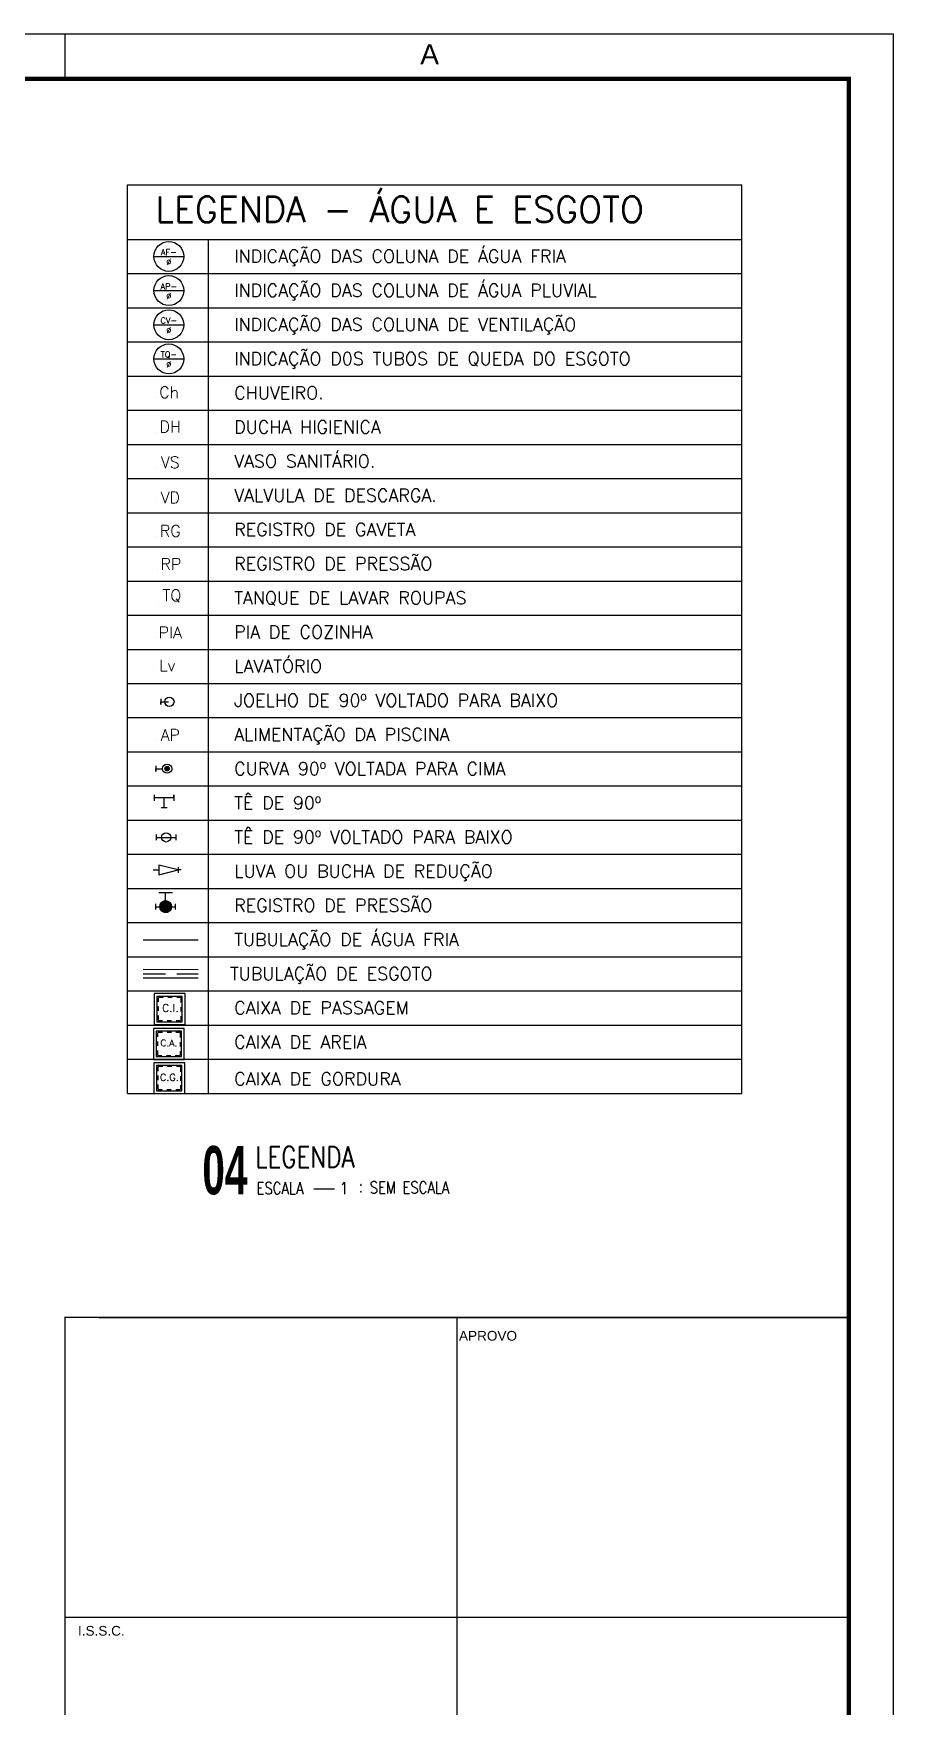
# Model space of a CAD drawing. Header units: millimetres. Extents: x 3923 to 4007, y 744 to 863.
# Drawn here: x 3987.92 to 4007.13, y 825.44 to 862.8 of the extents above; entities that cross this region are included whole.
import ezdxf
from ezdxf.enums import TextEntityAlignment as Align

# ---------------------------------------------------------------- set-up
doc = ezdxf.new("R2010")
doc.units = ezdxf.units.MM
doc.linetypes.add('HIDDEN', pattern=[0.375, 0.25, -0.125])
doc.linetypes.add('HIDDENX2', pattern=[0.75, 0.5, -0.25])
for name, color, linetype in [('A-PEN-Y', 2, 'Continuous'), ('Eixo', 4, 'HIDDENX2'), ('HIDROGRAFIA', 4, 'Continuous'), ("LINHA - PROJETU'S", 1, 'Continuous'), ("PRANCHA - PROJETU'S", 7, 'Continuous'), ('TUBULAÇÃO_ESGOTO', 5, 'Continuous'), ('TUBULAÇÃO_HIDRÁULICA', 5, 'Continuous'), ('TXT_0', 7, 'Continuous'), ('TXT_1', 2, 'Continuous'), ('TXT_2', 6, 'Continuous')]:
    doc.layers.add(name, color=color, linetype=linetype)
doc.styles.add('ADITIVOCAD', font='ROMANS.shx')
doc.styles.add('ARIAL', font='arial.ttf', dxfattribs={"height": 2})
doc.styles.add('R80', font='simplex.shx', dxfattribs={"height": 12})
doc.styles.add('REG140', font='romans.shx', dxfattribs={"width": 0.8, "height": 0.35})
doc.styles.add('REG80', font='romans.shx', dxfattribs={"width": 0.8, "height": 0.2})
doc.styles.add('SANSSERIF2', font='sanssb__.ttf', dxfattribs={"width": 0.8})
doc.styles.get("Standard").update_dxf_attribs({"font": 'arial.ttf'})

# ---------------------------------------------------------------- blocks, each defined once
blk = doc.blocks.new('ADFSGASDFG')
at = {"layer": "PRANCHA - PROJETU'S", "color": 1}
for p, q in [((360.678, 107.346), (276.578, 107.346)), ((360.678, 47.946), (360.678, 107.346))]:
    blk.add_line(p, q, dxfattribs=at)
at = {"layer": "PRANCHA - PROJETU'S", "color": 4, "const_width": 0.1}
blk.add_lwpolyline([(279.078, 106.346), (359.678, 106.346), (359.678, 48.946), (279.078, 48.946)], close=True, dxfattribs=at)
blk = doc.blocks.new('CRBODADOSÇ')
at = {"layer": "PRANCHA - PROJETU'S", "color": 3}
blk.add_line((164.825, 196.917), (165.288, 196.917), dxfattribs=at)
at = {"layer": "PRANCHA - PROJETU'S", "color": 3, "style": 'REG80', "width": 0.8}
for s, p in [('ESCALA', (163.548, 196.799)), ('1', (165.407, 196.799)), (':', (165.829, 196.842))]:
    blk.add_text(s, height=0.27, dxfattribs=at).set_placement(p)
at = {"layer": "PRANCHA - PROJETU'S", "color": 2, "style": 'REG140', "width": 0.8}
for tag, p in [('PROJETO', (163.521, 198.067)), ('DESENHO', (163.516, 197.395))]:
    blk.add_attdef(tag, p, '', height=0.472, dxfattribs=at)
at = {"layer": "PRANCHA - PROJETU'S", "style": 'SANSSERIF2', "width": 0.6}
blk.add_attdef('00', text='', height=1.08, dxfattribs=at).set_placement((162.84, 196.795), align=Align.CENTER)
at = {"layer": "PRANCHA - PROJETU'S", "color": 3, "style": 'REG80', "width": 0.8}
blk.add_attdef('ESCALA', (166.075, 196.813), '', height=0.27, dxfattribs=at)
blk = doc.blocks.new('Adh_Afn')
blk.add_line((-0.25, 0), (0.25, 0))
blk.add_circle((0, 0), 0.25)
at = {"flags": 8}
for tag, p in [('$AF', (0, 0.07)), ('$DIAM', (0, -0.091))]:
    blk.add_attdef(tag, text='', height=0.1, dxfattribs=at).set_placement(p, align=Align.MIDDLE)
blk = doc.blocks.new('ADH_HIUTILIZ1')
blk.add_line((0.12, 0), (0.12, 0))
at = {"flags": 8}
blk.add_attdef('$N', text='', height=0.09, dxfattribs=at).set_placement((0.226, 0.042), align=Align.MIDDLE)
blk = doc.blocks.new('Adh_cx_j90b')
blk.add_lwpolyline([(-0.068, 0.022), (-0.068, -0.022), (-0.068, 0), (-0.006, 0)])
blk.add_circle((0, 0), 0.0359)
blk = doc.blocks.new('Adh_cx_c90c')
h = blk.add_hatch()
h.set_pattern_fill('_U', color=256, scale=0.002, angle=45, style=0, double=1, pattern_type=0)
h.set_pattern_definition([(45, (-6.0733674, -5.0413484), (-0.00141421356, 0.00141421356), []), (135, (-6.0733674, -5.0413484), (-0.00141421356, -0.00141421356), [])])
h.paths.add_polyline_path([(-0.017, 0, 1), (0.017, 0, 1)])
blk.add_lwpolyline([(-0.088, 0.022), (-0.088, -0.023), (-0.088, 0), (-0.036, 0)])
for radius in [0.0359, 0.017]:
    blk.add_circle((0, 0), radius)
blk = doc.blocks.new('Adh_cx_te90')
for p, q in [((-0.075, -0.0225), (-0.075, 0.0225)), ((0.075, 0), (-0.075, 0)), ((0, -0.075), (0, 0)), ((0.075, 0), (0.075, 0.0225)), ((0.075, 0.0225), (0.075, -0.0225)), ((-0.0225, -0.075), (0.0225, -0.075))]:
    blk.add_line(p, q)
blk = doc.blocks.new('Adh_cx_te90b')
for p, q in [((-0.078, 0.0225), (-0.078, -0.0225)), ((-0.078, 0), (0.078, 0)), ((0.078, -0.0225), (0.078, 0.0225))]:
    blk.add_line(p, q)
blk.add_circle((0, 0), 0.0359)
blk = doc.blocks.new('Adh_cx_lvr')
for p, q in [((0, 0), (-0.15, 0.0375)), ((-0.15, 0.0375), (-0.15, -0.0375)), ((-0.15, -0.0375), (0, 0)), ((0, 0.0225), (0, -0.0225)), ((-0.195, 0), (-0.15, 0)), ((0.0225, 0), (0, 0))]:
    blk.add_line(p, q)
blk = doc.blocks.new('Adh_acs_rg')
h = blk.add_hatch()
h.set_pattern_fill('_U', color=256, scale=0.002, angle=45, style=0, double=1)
h.set_pattern_definition([(45, (-7.4131718, -5.1711377), (-0.00141421356, 0.00141421356), []), (135, (-7.4131718, -5.1711377), (-0.00141421356, -0.00141421356), [])])
h.paths.add_polyline_path([(-0.046, 0, 1), (0.046, 0, 1)])
for p, q in [((-0.078, 0.022), (-0.078, -0.022)), ((0.053, 0.108), (-0.053, 0.108)), ((0, 0.046), (0, 0.108)), ((0.078, -0.022), (0.078, 0.022)), ((-0.078, 0), (-0.046, 0)), ((0.046, 0), (0.078, 0))]:
    blk.add_line(p, q)
blk.add_circle((0, 0), 0.046)
blk = doc.blocks.new('Adhs_RefTbl')
at = {"color": 0, "linetype": 'ByBlock', "ltscale": 0.5}
blk.add_line((-0.321, 0), (0.321, 0), dxfattribs=at)
blk = doc.blocks.new('inp_cx')
for p, q in [((40, 40), (-40, 40)), ((-40, 40), (-40, -40)), ((40, -40), (40, 40)), ((-40, -40), (40, -40))]:
    blk.add_line(p, q)
at = {"color": 1, "linetype": 'Continuous', "ltscale": 0.5}
for p, q in [((33, 33), (-33, 33)), ((-33, 33), (-33, -33)), ((33, -33), (33, 33)), ((-33, -33), (33, -33))]:
    blk.add_line(p, q, dxfattribs=at)
at = {"color": 1, "linetype": 'HIDDEN', "ltscale": 0.5}
for p, q in [((30, 30), (-30, 30)), ((-30, 30), (-30, -30)), ((30, -30), (30, 30)), ((-30, -30), (30, -30))]:
    blk.add_line(p, q, dxfattribs=at)
at = {"style": 'R80'}
blk.add_text('C.I.', height=20.59, dxfattribs=at).set_placement((-19.6, -7.5))
blk = doc.blocks.new('_cxgordu')
for p, q in [((40, 40), (-40, 40)), ((-40, 40), (-40, -40)), ((40, -40), (40, 40)), ((-40, -40), (40, -40))]:
    blk.add_line(p, q)
at = {"color": 1, "linetype": 'Continuous', "ltscale": 0.5}
for p, q in [((33, 33), (-33, 33)), ((-33, 33), (-33, -33)), ((33, -33), (33, 33)), ((-33, -33), (33, -33))]:
    blk.add_line(p, q, dxfattribs=at)
at = {"color": 1, "linetype": 'HIDDEN', "ltscale": 0.5}
for p, q in [((30, 30), (-30, 30)), ((-30, 30), (-30, -30)), ((30, -30), (30, 30)), ((-30, -30), (30, -30))]:
    blk.add_line(p, q, dxfattribs=at)
at = {"style": 'R80'}
blk.add_text('C.G.', height=18.48, dxfattribs=at).set_placement((-24.3, -6.9))
blk = doc.blocks.new('_cxareia')
for p, q in [((40, 40), (-40, 40)), ((-40, 40), (-40, -40)), ((40, -40), (40, 40)), ((-40, -40), (40, -40))]:
    blk.add_line(p, q)
at = {"color": 1, "linetype": 'Continuous', "ltscale": 0.5}
for p, q in [((33, 33), (-33, 33)), ((-33, 33), (-33, -33)), ((33, -33), (33, 33)), ((-33, -33), (33, -33))]:
    blk.add_line(p, q, dxfattribs=at)
at = {"color": 1, "linetype": 'HIDDEN', "ltscale": 0.5}
for p, q in [((30, 30), (-30, 30)), ((-30, 30), (-30, -30)), ((30, -30), (30, 30)), ((-30, -30), (30, -30))]:
    blk.add_line(p, q, dxfattribs=at)
at = {"style": 'R80'}
blk.add_text('C.A.', height=17.28, dxfattribs=at).set_placement((-22, -6.1))

msp = doc.modelspace()

# ---------------------------------------------------------------- linework, layer by layer
at = {"color": 4}
msp.add_line((4006.129, 814.27), (4006.129, 834.004), dxfattribs=at)
at = {"layer": 'A-PEN-Y'}
msp.add_line((3989.38, 834.128), (4006.129, 834.128), dxfattribs=at)
at = {"layer": 'Eixo'}
msp.add_line((3990.373, 841.799), (3991.597, 841.798), dxfattribs=at)
at = {"layer": "LINHA - PROJETU'S", "color": 1, "const_width": 0.03}
for points in [[(3988.629, 862.786), (3988.629, 861.786)], [(3988.629, 814.474), (3988.629, 834.128), (4006.176, 834.128)], [(3997.379, 814.474), (3997.379, 834.128)], [(4006.129, 827.426), (3988.629, 827.426)]]:
    msp.add_lwpolyline(points, dxfattribs=at)
at = {"layer": "PRANCHA - PROJETU'S", "color": 1}
msp.add_lwpolyline([(4006.129, 839.536), (4006.129, 861.786), (3988.629, 861.786)], dxfattribs=at)
at = {"layer": 'TUBULAÇÃO_ESGOTO'}
for p, q in [((3991.597, 841.893), (3990.373, 841.894)), ((3991.597, 841.703), (3990.373, 841.704))]:
    msp.add_line(p, q, dxfattribs=at)
at = {"layer": 'TXT_1'}
for p, q in [((3990.02, 839.128), (3990.02, 859.424)), ((3990.02, 859.424), (4003.742, 859.424)), ((3990.02, 839.128), (3990.02, 859.424)), ((4003.742, 839.128), (4003.742, 859.424)), ((3990.02, 858.203), (4003.742, 858.203)), ((3991.832, 839.128), (3991.832, 858.203)), ((3990.02, 857.44), (4003.742, 857.44)), ((3990.02, 856.677), (4003.742, 856.677)), ((3990.02, 855.914), (4003.742, 855.914)), ((3990.02, 855.151), (4003.742, 855.151)), ((3990.02, 854.388), (4003.742, 854.388)), ((3990.02, 853.625), (4003.742, 853.625)), ((3990.02, 852.862), (4003.742, 852.862)), ((3990.02, 852.099), (4003.742, 852.099)), ((3990.02, 851.336), (4003.742, 851.336)), ((3990.02, 850.573), (4003.742, 850.573)), ((3990.02, 849.81), (4003.742, 849.81)), ((3990.02, 849.047), (4003.742, 849.047)), ((3990.02, 848.284), (4003.742, 848.284)), ((3990.02, 847.521), (4003.742, 847.521)), ((3990.02, 846.758), (4003.742, 846.758)), ((3990.02, 846.758), (4003.742, 846.758)), ((3990.02, 845.995), (4003.742, 845.995)), ((3990.02, 845.232), (4003.742, 845.232)), ((3990.02, 844.469), (4003.742, 844.469)), ((3990.02, 843.706), (4003.742, 843.706)), ((3990.02, 842.943), (4003.742, 842.943)), ((3990.02, 842.943), (4003.742, 842.943)), ((3990.02, 842.18), (4003.742, 842.18)), ((3990.02, 841.417), (4003.742, 841.417)), ((3990.02, 840.654), (4003.742, 840.654)), ((3990.02, 839.891), (4003.742, 839.891)), ((3990.02, 839.128), (4003.742, 839.128))]:
    msp.add_line(p, q, dxfattribs=at)

# ---------------------------------------------------------------- block references
at = {"layer": 'HIDROGRAFIA', "xscale": 0.008583775200052799, "yscale": 0.008583775199185364, "zscale": 0.008583775199171485}
for name, p in [('inp_cx', (3990.963, 841.014)), ('_cxareia', (3990.947, 840.234)), ('_cxgordu', (3990.956, 839.471))]:
    msp.add_blockref(name, p, dxfattribs=at)
at = {"layer": "PRANCHA - PROJETU'S", "color": 1}
msp.add_blockref('ADFSGASDFG', (3646.451, 755.44), dxfattribs=at)
at = {"layer": "PRANCHA - PROJETU'S"}
msp.add_blockref('CRBODADOSÇ', (3829.357, 640.08), dxfattribs=at).add_auto_attribs({'ESCALA': 'SEM ESCALA', 'DESENHO': 'LEGENDA', '00': '04'})
at = {"layer": 'TUBULAÇÃO_HIDRÁULICA', "xscale": 1.907505599815886, "yscale": 1.907505599815886, "zscale": 1.907505599815886}
msp.add_blockref('Adhs_RefTbl', (3990.985, 842.562), dxfattribs=at)
at = {"layer": 'TXT_1'}
ref = msp.add_blockref('Adh_Afn', (3990.945, 857.822), dxfattribs=dict(at, xscale=1.335253919870773, yscale=1.335253919870773, zscale=1.33525391987112))
ref.add_attrib('$AF', 'AF-', dxfattribs={"layer": '0', "height": 0.1335, "style": 'ADITIVOCAD', "flags": 8}).set_placement((3990.945, 857.915), align=Align.MIDDLE)
ref.add_attrib('$DIAM', '%%C', dxfattribs={"layer": '0', "height": 0.1335, "style": 'ADITIVOCAD', "flags": 8}).set_placement((3990.945, 857.7), align=Align.MIDDLE)
ref = msp.add_blockref('Adh_Afn', (3990.945, 857.059), dxfattribs=dict(at, xscale=1.335253919870773, yscale=1.335253919870773, zscale=1.33525391987112))
ref.add_attrib('$AF', 'AP-', dxfattribs={"layer": '0', "height": 0.1335, "style": 'ADITIVOCAD', "flags": 8}).set_placement((3990.945, 857.152), align=Align.MIDDLE)
ref.add_attrib('$DIAM', '%%C', dxfattribs={"layer": '0', "height": 0.1335, "style": 'ADITIVOCAD', "flags": 8}).set_placement((3990.945, 856.937), align=Align.MIDDLE)
ref = msp.add_blockref('Adh_Afn', (3990.945, 856.296), dxfattribs=dict(at, xscale=1.335253919870773, yscale=1.335253919870773, zscale=1.33525391987112))
ref.add_attrib('$AF', 'CV-', dxfattribs={"layer": '0', "height": 0.1335, "style": 'ADITIVOCAD', "flags": 8}).set_placement((3990.945, 856.389), align=Align.MIDDLE)
ref.add_attrib('$DIAM', '%%C', dxfattribs={"layer": '0', "height": 0.1335, "style": 'ADITIVOCAD', "flags": 8}).set_placement((3990.945, 856.174), align=Align.MIDDLE)
ref = msp.add_blockref('Adh_Afn', (3990.945, 855.533), dxfattribs=dict(at, xscale=1.335253919870773, yscale=1.335253919870773, zscale=1.33525391987112))
ref.add_attrib('$AF', 'TQ-', dxfattribs={"layer": '0', "height": 0.1335, "style": 'ADITIVOCAD', "flags": 8}).set_placement((3990.945, 855.626), align=Align.MIDDLE)
ref.add_attrib('$DIAM', '%%C', dxfattribs={"layer": '0', "height": 0.1335, "style": 'ADITIVOCAD', "flags": 8}).set_placement((3990.945, 855.411), align=Align.MIDDLE)
ref = msp.add_blockref('ADH_HIUTILIZ1', (3990.305, 854.667), dxfattribs=dict(at, xscale=2.861258399723829, yscale=2.861258399723829, zscale=2.861258399723829))
ref.add_attrib('$N', 'Ch', dxfattribs={"layer": '0', "height": 0.2575, "style": 'ADITIVOCAD', "flags": 8}).set_placement((3990.952, 854.788), align=Align.MIDDLE)
ref = msp.add_blockref('ADH_HIUTILIZ1', (3990.331, 853.899), dxfattribs=dict(at, xscale=2.861258399723829, yscale=2.861258399723829, zscale=2.861258399723829))
ref.add_attrib('$N', 'DH', dxfattribs={"layer": '0', "height": 0.2575, "style": 'ADITIVOCAD', "flags": 8}).set_placement((3990.978, 854.019), align=Align.MIDDLE)
ref = msp.add_blockref('ADH_HIUTILIZ1', (3990.331, 853.103), dxfattribs=dict(at, xscale=2.861258399723829, yscale=2.861258399723829, zscale=2.861258399723829))
ref.add_attrib('$N', 'VS', dxfattribs={"layer": '0', "height": 0.2575, "style": 'ADITIVOCAD', "flags": 8}).set_placement((3990.978, 853.224), align=Align.MIDDLE)
ref = msp.add_blockref('ADH_HIUTILIZ1', (3990.331, 852.317), dxfattribs=dict(at, xscale=2.861258399723829, yscale=2.861258399723829, zscale=2.861258399723829))
ref.add_attrib('$N', 'VD', dxfattribs={"layer": '0', "height": 0.2575, "style": 'ADITIVOCAD', "flags": 8}).set_placement((3990.978, 852.438), align=Align.MIDDLE)
ref = msp.add_blockref('ADH_HIUTILIZ1', (3990.331, 851.57), dxfattribs=dict(at, xscale=2.861258399723829, yscale=2.861258399723829, zscale=2.861258399723829))
ref.add_attrib('$N', 'RG', dxfattribs={"layer": '0', "height": 0.2575, "style": 'ADITIVOCAD', "flags": 8}).set_placement((3990.978, 851.691), align=Align.MIDDLE)
ref = msp.add_blockref('ADH_HIUTILIZ1', (3990.346, 850.827), dxfattribs=dict(at, xscale=2.861258399723829, yscale=2.861258399723829, zscale=2.861258399723829))
ref.add_attrib('$N', 'RP', dxfattribs={"layer": '0', "height": 0.2575, "style": 'ADITIVOCAD', "flags": 8}).set_placement((3990.993, 850.948), align=Align.MIDDLE)
ref = msp.add_blockref('ADH_HIUTILIZ1', (3990.364, 850.119), dxfattribs=dict(at, xscale=2.861258399723829, yscale=2.861258399723829, zscale=2.861258399723829))
ref.add_attrib('$N', 'TQ', dxfattribs={"layer": '0', "height": 0.2575, "style": 'ADITIVOCAD', "flags": 8}).set_placement((3991.011, 850.24), align=Align.MIDDLE)
ref = msp.add_blockref('ADH_HIUTILIZ1', (3990.331, 849.301), dxfattribs=dict(at, xscale=2.861258399723829, yscale=2.861258399723829, zscale=2.861258399723829))
ref.add_attrib('$N', 'PIA', dxfattribs={"layer": '0', "height": 0.2575, "style": 'ADITIVOCAD', "flags": 8}).set_placement((3990.978, 849.422), align=Align.MIDDLE)
ref = msp.add_blockref('ADH_HIUTILIZ1', (3990.266, 848.564), dxfattribs=dict(at, xscale=2.861258399723829, yscale=2.861258399723829, zscale=2.861258399723829))
ref.add_attrib('$N', 'Lv', dxfattribs={"layer": '0', "height": 0.2575, "style": 'ADITIVOCAD', "flags": 8}).set_placement((3990.913, 848.685), align=Align.MIDDLE)
at = {"layer": 'TXT_1', "xscale": 2.861258399723829, "yscale": 2.861258399723829, "zscale": 2.861258399723829}
for name, p in [('Adh_cx_j90b', (3990.958, 847.876)), ('Adh_cx_c90c', (3990.907, 846.382)), ('Adh_cx_te90', (3990.84, 845.73)), ('Adh_cx_te90b', (3990.885, 844.847)), ('Adh_cx_lvr', (3991.154, 844.121)), ('Adh_acs_rg', (3990.874, 843.3))]:
    msp.add_blockref(name, p, dxfattribs=at)
at = {"layer": 'TXT_1'}
ref = msp.add_blockref('ADH_HIUTILIZ1', (3990.331, 847.012), dxfattribs=dict(at, xscale=2.861258399723829, yscale=2.861258399723829, zscale=2.861258399723829))
ref.add_attrib('$N', 'AP', dxfattribs={"layer": '0', "height": 0.2575, "style": 'ADITIVOCAD', "flags": 8}).set_placement((3990.978, 847.133), align=Align.MIDDLE)

# ---------------------------------------------------------------- texts
at = {"layer": "PRANCHA - PROJETU'S", "color": 50, "linetype": 'Continuous', "style": 'ARIAL'}
msp.add_text('A', height=0.45, dxfattribs=at).set_placement((3996.769, 862.336), align=Align.MIDDLE)
at = {"layer": "PRANCHA - PROJETU'S", "color": 2, "style": 'ARIAL'}
for s, p in [('APROVO', (3998.073, 833.717)), ('I.S.S.C.', (3989.438, 827.129))]:
    msp.add_text(s, height=0.2168, dxfattribs=at).set_placement(p, align=Align.MIDDLE)
at = {"layer": 'TXT_0', "style": 'ADITIVOCAD'}
for s, height, p in [('INDICAÇÃO DAS COLUNA DE ÁGUA FRIA', 0.28613, (3992.405, 857.684)), ('INDICAÇÃO DAS COLUNA DE ÁGUA PLUVIAL', 0.28613, (3992.405, 856.921)), ('INDICAÇÃO DAS COLUNA DE VENTILAÇÃO', 0.28613, (3992.405, 856.158)), ('INDICAÇÃO D0S TUBOS DE QUEDA DO ESGOTO', 0.28613, (3992.405, 855.395)), ('CHUVEIRO.', 0.2861, (3992.405, 854.632)), ('DUCHA HIGIENICA', 0.28613, (3992.405, 853.869)), ('VASO SANITÁRIO.', 0.28613, (3992.405, 853.106)), ('VALVULA DE DESCARGA.', 0.28613, (3992.405, 852.343)), ('REGISTRO DE GAVETA', 0.28613, (3992.405, 851.58)), ('REGISTRO DE PRESSÃO', 0.28613, (3992.405, 850.817)), ('TANQUE DE LAVAR ROUPAS', 0.28613, (3992.405, 850.054)), ('PIA DE COZINHA', 0.28613, (3992.405, 849.291)), ('LAVATÓRIO', 0.2861, (3992.405, 848.528)), ('JOELHO DE 90º VOLTADO PARA BAIXO', 0.28613, (3992.405, 847.765)), ('ALIMENTAÇÃO DA PISCINA', 0.28613, (3992.405, 847.002)), ('CURVA 90º VOLTADA PARA CIMA', 0.28613, (3992.405, 846.239)), ('TÊ DE 90º', 0.2861, (3992.405, 845.476)), ('TÊ DE 90º VOLTADO PARA BAIXO', 0.28613, (3992.405, 844.713)), ('LUVA OU BUCHA DE REDUÇÃO', 0.28613, (3992.405, 843.95)), ('REGISTRO DE PRESSÃO', 0.28613, (3992.405, 843.187)), ('TUBULAÇÃO DE ÁGUA FRIA', 0.28613, (3992.405, 842.424)), ('TUBULAÇÃO DE ESGOTO', 0.28613, (3992.311, 841.661)), ('CAIXA DE PASSAGEM', 0.28613, (3992.405, 840.898)), ('CAIXA DE AREIA', 0.28613, (3992.405, 840.135)), ('CAIXA DE GORDURA', 0.28613, (3992.405, 839.311))]:
    msp.add_text(s, height=height, dxfattribs=at).set_placement(p)
at = {"layer": 'TXT_2', "style": 'ADITIVOCAD'}
msp.add_text('LEGENDA - ÁGUA E ESGOTO', height=0.57225, dxfattribs=at).set_placement((3990.643, 858.585))

doc.saveas('drawing.dxf')
